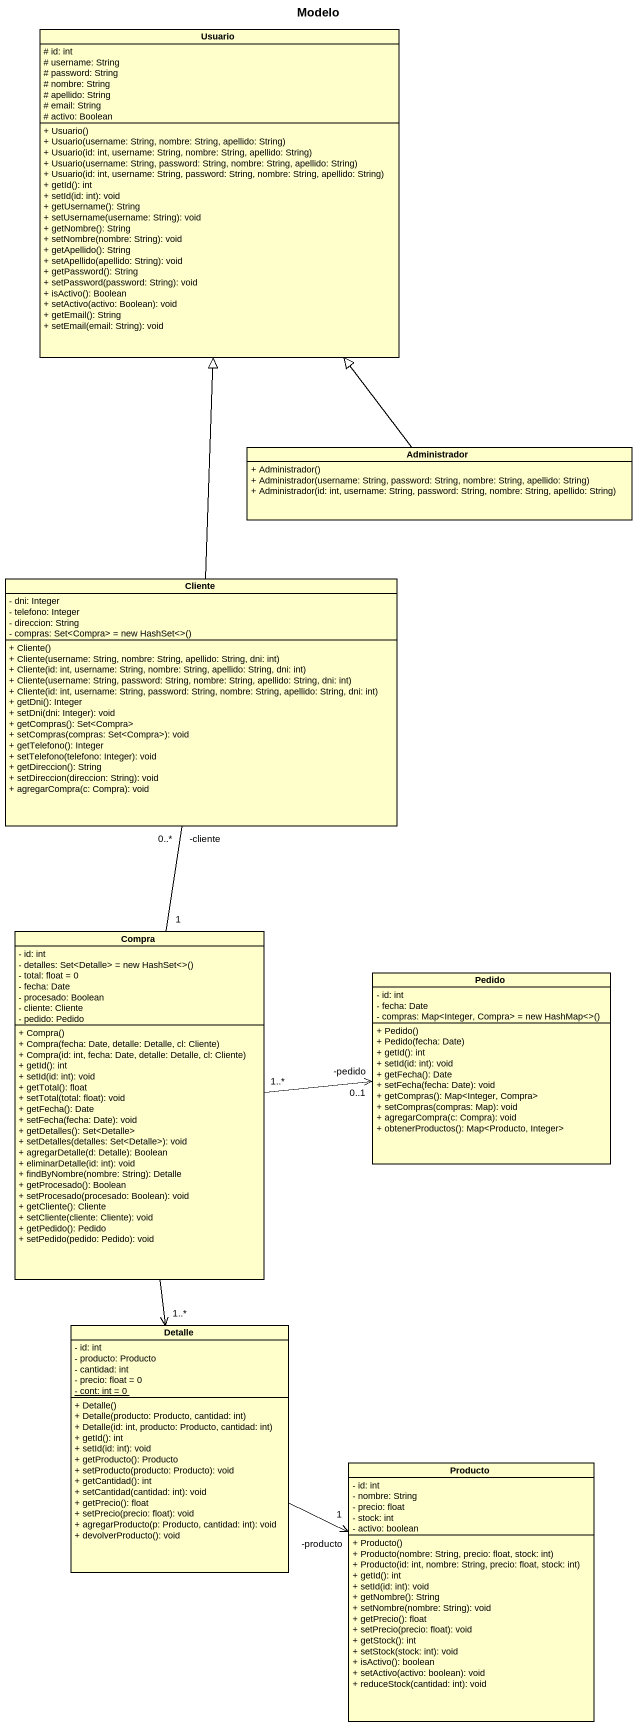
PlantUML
@startuml
title Modelo
hide circle
hide empty members
skinparam classAttributeIconSize 0
class Usuario {
  # id: int
  # username: String
  # password: String
  # nombre: String
  # apellido: String
  # email: String
  # activo: Boolean
  + Usuario()
  + Usuario(username: String, nombre: String, apellido: String)
  + Usuario(id: int, username: String, nombre: String, apellido: String)
  + Usuario(username: String, password: String, nombre: String, apellido: String)
  + Usuario(id: int, username: String, password: String, nombre: String, apellido: String)
  + getId(): int
  + setId(id: int): void
  + getUsername(): String
  + setUsername(username: String): void
  + getNombre(): String
  + setNombre(nombre: String): void
  + getApellido(): String
  + setApellido(apellido: String): void
  + getPassword(): String
  + setPassword(password: String): void
  + isActivo(): Boolean
  + setActivo(activo: Boolean): void
  + getEmail(): String
  + setEmail(email: String): void
}
class Administrador {
  + Administrador()
  + Administrador(username: String, password: String, nombre: String, apellido: String)
  + Administrador(id: int, username: String, password: String, nombre: String, apellido: String)
}
class Cliente {
  - dni: Integer
  - telefono: Integer
  - direccion: String
  {field} - compras: Set<Compra> = new HashSet<>()
  + Cliente()
  + Cliente(username: String, nombre: String, apellido: String, dni: int)
  + Cliente(id: int, username: String, nombre: String, apellido: String, dni: int)
  + Cliente(username: String, password: String, nombre: String, apellido: String, dni: int)
  + Cliente(id: int, username: String, password: String, nombre: String, apellido: String, dni: int)
  + getDni(): Integer
  + setDni(dni: Integer): void
  + getCompras(): Set<Compra>
  + setCompras(compras: Set<Compra>): void
  + getTelefono(): Integer
  + setTelefono(telefono: Integer): void
  + getDireccion(): String
  + setDireccion(direccion: String): void
  + agregarCompra(c: Compra): void
}
class Compra {
  - id: int
  {field} - detalles: Set<Detalle> = new HashSet<>()
  - total: float = 0
  - fecha: Date
  - procesado: Boolean
  - cliente: Cliente
  - pedido: Pedido
  + Compra()
  + Compra(fecha: Date, detalle: Detalle, cl: Cliente)
  + Compra(id: int, fecha: Date, detalle: Detalle, cl: Cliente)
  + getId(): int
  + setId(id: int): void
  + getTotal(): float
  + setTotal(total: float): void
  + getFecha(): Date
  + setFecha(fecha: Date): void
  + getDetalles(): Set<Detalle>
  + setDetalles(detalles: Set<Detalle>): void
  + agregarDetalle(d: Detalle): Boolean
  + eliminarDetalle(id: int): void
  + findByNombre(nombre: String): Detalle
  + getProcesado(): Boolean
  + setProcesado(procesado: Boolean): void
  + getCliente(): Cliente
  + setCliente(cliente: Cliente): void
  + getPedido(): Pedido
  + setPedido(pedido: Pedido): void
}
class Pedido {
  - id: int
  - fecha: Date
  {field} - compras: Map<Integer, Compra> = new HashMap<>()
  + Pedido()
  + Pedido(fecha: Date)
  + getId(): int
  + setId(id: int): void
  + getFecha(): Date
  + setFecha(fecha: Date): void
  + getCompras(): Map<Integer, Compra>
  + setCompras(compras: Map): void
  + agregarCompra(c: Compra): void
  + obtenerProductos(): Map<Producto, Integer>
}
class Detalle {
  - id: int
  - producto: Producto
  - cantidad: int
  - precio: float = 0
  {static} - cont: int = 0
  + Detalle()
  + Detalle(producto: Producto, cantidad: int)
  + Detalle(id: int, producto: Producto, cantidad: int)
  + getId(): int
  + setId(id: int): void
  + getProducto(): Producto
  + setProducto(producto: Producto): void
  + getCantidad(): int
  + setCantidad(cantidad: int): void
  + getPrecio(): float
  + setPrecio(precio: float): void
  + agregarProducto(p: Producto, cantidad: int): void
  + devolverProducto(): void
}
class Producto {
  - id: int
  - nombre: String
  - precio: float
  - stock: int
  - activo: boolean
  + Producto()
  + Producto(nombre: String, precio: float, stock: int)
  + Producto(id: int, nombre: String, precio: float, stock: int)
  + getId(): int
  + setId(id: int): void
  + getNombre(): String
  + setNombre(nombre: String): void
  + getPrecio(): float
  + setPrecio(precio: float): void
  + getStock(): int
  + setStock(stock: int): void
  + isActivo(): boolean
  + setActivo(activo: boolean): void
  + reduceStock(cantidad: int): void
}
Administrador -up-|> Usuario
Cliente -up-|> Usuario
Compra "1" -up- "-cliente\n0..*" Cliente
Compra "1..*" -right-> "-pedido\n0..1" Pedido
Compra --> "1..*" Detalle
Detalle -right-> "-producto\n1" Producto
@enduml
